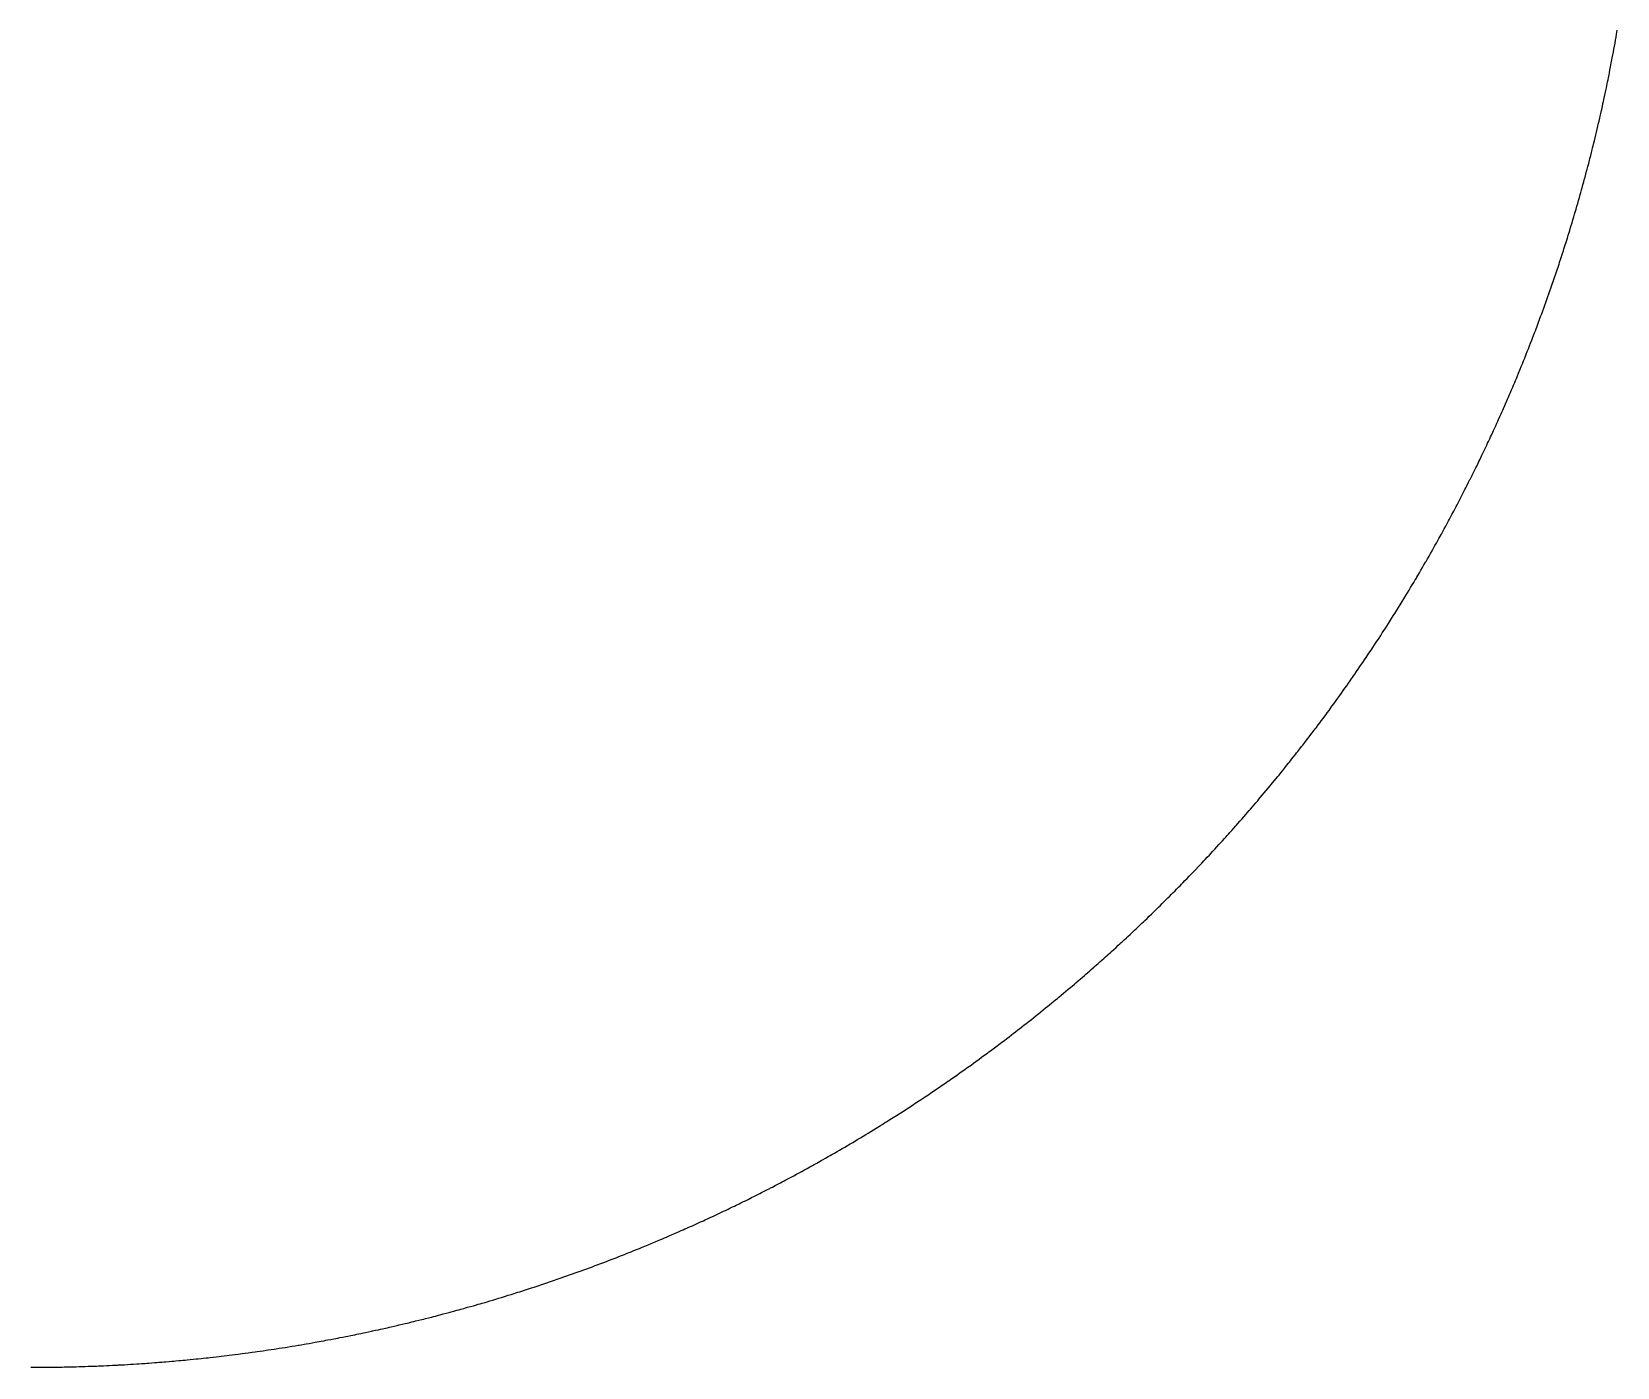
# Model space of a CAD drawing. Header units: metres. Extents: x 0 to 110, y 0 to 92.
# Drawn here: x 54.7 to 108.7, y 0 to 45.5 of the extents above; entities that cross this region are included whole.
import ezdxf

# ---------------------------------------------------------------- set-up
doc = ezdxf.new("R2010")
doc.units = ezdxf.units.M

msp = doc.modelspace()

# ---------------------------------------------------------------- linework, layer by layer
for p, q in [((108.679, 45.303), (108.697, 45.405)), ((108.697, 45.405), (108.708, 45.472)), ((108.708, 45.472), (108.72, 45.54)), ((108.587, 44.795), (108.606, 44.897)), ((108.606, 44.897), (108.625, 44.998)), ((108.625, 44.998), (108.643, 45.1)), ((108.643, 45.1), (108.661, 45.201)), ((108.661, 45.201), (108.679, 45.303)), ((108.471, 44.187), (108.491, 44.288)), ((108.491, 44.288), (108.504, 44.356)), ((108.504, 44.356), (108.517, 44.423)), ((108.517, 44.423), (108.537, 44.525)), ((108.537, 44.525), (108.549, 44.592)), ((108.549, 44.592), (108.569, 44.694)), ((108.569, 44.694), (108.587, 44.795)), ((108.376, 43.715), (108.39, 43.782)), ((108.39, 43.782), (108.404, 43.85)), ((108.404, 43.85), (108.418, 43.917)), ((108.418, 43.917), (108.438, 44.018)), ((108.438, 44.018), (108.451, 44.086)), ((108.451, 44.086), (108.471, 44.187)), ((108.263, 43.176), (108.284, 43.277)), ((108.284, 43.277), (108.306, 43.378)), ((108.306, 43.378), (108.327, 43.479)), ((108.327, 43.479), (108.348, 43.58)), ((108.348, 43.58), (108.362, 43.647)), ((108.362, 43.647), (108.376, 43.715)), ((108.136, 42.605), (108.159, 42.706)), ((108.159, 42.706), (108.181, 42.807)), ((108.181, 42.807), (108.189, 42.84)), ((108.189, 42.84), (108.211, 42.941)), ((108.211, 42.941), (108.233, 43.042)), ((108.233, 43.042), (108.248, 43.109)), ((108.248, 43.109), (108.263, 43.176)), ((108.011, 42.069), (108.035, 42.17)), ((108.035, 42.17), (108.059, 42.27)), ((108.059, 42.27), (108.074, 42.337)), ((108.074, 42.337), (108.098, 42.438)), ((108.098, 42.438), (108.121, 42.538)), ((108.121, 42.538), (108.136, 42.605)), ((107.881, 41.535), (107.898, 41.601)), ((107.898, 41.601), (107.922, 41.701)), ((107.922, 41.701), (107.939, 41.768)), ((107.939, 41.768), (107.963, 41.868)), ((107.963, 41.868), (107.987, 41.969)), ((107.987, 41.969), (108.011, 42.069)), ((107.746, 41.001), (107.771, 41.101)), ((107.771, 41.101), (107.788, 41.168)), ((107.788, 41.168), (107.814, 41.268)), ((107.814, 41.268), (107.839, 41.368)), ((107.839, 41.368), (107.864, 41.468)), ((107.864, 41.468), (107.881, 41.535)), ((107.596, 40.436), (107.623, 40.535)), ((107.623, 40.535), (107.649, 40.635)), ((107.649, 40.635), (107.676, 40.735)), ((107.676, 40.735), (107.693, 40.801)), ((107.693, 40.801), (107.72, 40.901)), ((107.72, 40.901), (107.746, 41.001)), ((107.458, 39.938), (107.477, 40.005)), ((107.477, 40.005), (107.505, 40.104)), ((107.505, 40.104), (107.523, 40.17)), ((107.523, 40.17), (107.55, 40.27)), ((107.55, 40.27), (107.578, 40.369)), ((107.578, 40.369), (107.596, 40.436)), ((107.288, 39.343), (107.316, 39.442)), ((107.316, 39.442), (107.345, 39.541)), ((107.345, 39.541), (107.374, 39.641)), ((107.374, 39.641), (107.402, 39.74)), ((107.402, 39.74), (107.43, 39.839)), ((107.43, 39.839), (107.458, 39.938)), ((107.15, 38.882), (107.18, 38.98)), ((107.18, 38.98), (107.209, 39.079)), ((107.209, 39.079), (107.239, 39.178)), ((107.239, 39.178), (107.268, 39.277)), ((107.268, 39.277), (107.288, 39.343)), ((106.967, 38.29), (106.988, 38.356)), ((106.988, 38.356), (107.019, 38.454)), ((107.019, 38.454), (107.049, 38.553)), ((107.049, 38.553), (107.08, 38.651)), ((107.08, 38.651), (107.1, 38.717)), ((107.1, 38.717), (107.13, 38.816)), ((107.13, 38.816), (107.15, 38.882)), ((106.799, 37.766), (106.831, 37.864)), ((106.831, 37.864), (106.852, 37.929)), ((106.852, 37.929), (106.884, 38.028)), ((106.884, 38.028), (106.905, 38.093)), ((106.905, 38.093), (106.926, 38.159)), ((106.926, 38.159), (106.946, 38.224)), ((106.946, 38.224), (106.967, 38.29)), ((106.626, 37.243), (106.648, 37.309)), ((106.648, 37.309), (106.68, 37.407)), ((106.68, 37.407), (106.702, 37.472)), ((106.702, 37.472), (106.735, 37.57)), ((106.735, 37.57), (106.756, 37.635)), ((106.756, 37.635), (106.788, 37.733)), ((106.788, 37.733), (106.799, 37.766)), ((106.424, 36.658), (106.458, 36.755)), ((106.458, 36.755), (106.492, 36.853)), ((106.492, 36.853), (106.515, 36.918)), ((106.515, 36.918), (106.537, 36.983)), ((106.537, 36.983), (106.57, 37.081)), ((106.57, 37.081), (106.593, 37.146)), ((106.593, 37.146), (106.626, 37.243)), ((106.252, 36.172), (106.286, 36.269)), ((106.286, 36.269), (106.321, 36.366)), ((106.321, 36.366), (106.356, 36.463)), ((106.356, 36.463), (106.39, 36.561)), ((106.39, 36.561), (106.424, 36.658)), ((106.038, 35.59), (106.074, 35.687)), ((106.074, 35.687), (106.11, 35.784)), ((106.11, 35.784), (106.146, 35.881)), ((106.146, 35.881), (106.181, 35.978)), ((106.181, 35.978), (106.216, 36.075)), ((106.216, 36.075), (106.252, 36.172)), ((105.831, 35.044), (105.868, 35.14)), ((105.868, 35.14), (105.904, 35.236)), ((105.904, 35.236), (105.929, 35.301)), ((105.929, 35.301), (105.953, 35.365)), ((105.953, 35.365), (105.978, 35.429)), ((105.978, 35.429), (106.002, 35.494)), ((106.002, 35.494), (106.038, 35.59)), ((105.617, 34.499), (105.655, 34.595)), ((105.655, 34.595), (105.693, 34.691)), ((105.693, 34.691), (105.731, 34.787)), ((105.731, 34.787), (105.768, 34.883)), ((105.768, 34.883), (105.806, 34.98)), ((105.806, 34.98), (105.831, 35.044)), ((105.411, 33.989), (105.45, 34.084)), ((105.45, 34.084), (105.489, 34.18)), ((105.489, 34.18), (105.528, 34.276)), ((105.528, 34.276), (105.566, 34.371)), ((105.566, 34.371), (105.592, 34.435)), ((105.592, 34.435), (105.617, 34.499)), ((105.186, 33.449), (105.226, 33.544)), ((105.226, 33.544), (105.253, 33.608)), ((105.253, 33.608), (105.293, 33.703)), ((105.293, 33.703), (105.319, 33.766)), ((105.319, 33.766), (105.359, 33.862)), ((105.359, 33.862), (105.411, 33.989)), ((104.956, 32.911), (104.983, 32.975)), ((104.983, 32.975), (105.011, 33.038)), ((105.011, 33.038), (105.052, 33.133)), ((105.052, 33.133), (105.079, 33.196)), ((105.079, 33.196), (105.119, 33.291)), ((105.119, 33.291), (105.16, 33.386)), ((105.16, 33.386), (105.186, 33.449)), ((104.72, 32.377), (104.762, 32.471)), ((104.762, 32.471), (104.79, 32.534)), ((104.79, 32.534), (104.818, 32.596)), ((104.818, 32.596), (104.846, 32.659)), ((104.846, 32.659), (104.887, 32.754)), ((104.887, 32.754), (104.915, 32.817)), ((104.915, 32.817), (104.956, 32.911)), ((104.478, 31.844), (104.507, 31.907)), ((104.507, 31.907), (104.535, 31.969)), ((104.535, 31.969), (104.578, 32.063)), ((104.578, 32.063), (104.621, 32.157)), ((104.621, 32.157), (104.649, 32.22)), ((104.649, 32.22), (104.678, 32.282)), ((104.678, 32.282), (104.72, 32.377)), ((104.231, 31.314), (104.275, 31.407)), ((104.275, 31.407), (104.304, 31.47)), ((104.304, 31.47), (104.333, 31.532)), ((104.333, 31.532), (104.377, 31.625)), ((104.377, 31.625), (104.406, 31.688)), ((104.406, 31.688), (104.435, 31.75)), ((104.435, 31.75), (104.478, 31.844)), ((103.932, 30.694), (103.977, 30.787)), ((103.977, 30.787), (104.007, 30.849)), ((104.007, 30.849), (104.037, 30.911)), ((104.037, 30.911), (104.082, 31.004)), ((104.082, 31.004), (104.112, 31.066)), ((104.112, 31.066), (104.157, 31.159)), ((104.157, 31.159), (104.186, 31.221)), ((104.186, 31.221), (104.231, 31.314)), ((103.703, 30.232), (103.719, 30.262)), ((103.719, 30.262), (103.749, 30.324)), ((103.749, 30.324), (103.78, 30.386)), ((103.78, 30.386), (103.826, 30.478)), ((103.826, 30.478), (103.856, 30.54)), ((103.856, 30.54), (103.902, 30.632)), ((103.902, 30.632), (103.932, 30.694)), ((103.391, 29.619), (103.439, 29.71)), ((103.439, 29.71), (103.486, 29.802)), ((103.486, 29.802), (103.533, 29.894)), ((103.533, 29.894), (103.564, 29.955)), ((103.564, 29.955), (103.61, 30.047)), ((103.61, 30.047), (103.657, 30.14)), ((103.657, 30.14), (103.703, 30.232)), ((103.152, 29.161), (103.184, 29.222)), ((103.184, 29.222), (103.232, 29.313)), ((103.232, 29.313), (103.264, 29.374)), ((103.264, 29.374), (103.312, 29.466)), ((103.312, 29.466), (103.36, 29.558)), ((103.36, 29.558), (103.391, 29.619)), ((102.827, 28.555), (102.876, 28.646)), ((102.876, 28.646), (102.925, 28.736)), ((102.925, 28.736), (102.974, 28.827)), ((102.974, 28.827), (103.007, 28.888)), ((103.007, 28.888), (103.055, 28.979)), ((103.055, 28.979), (103.088, 29.04)), ((103.088, 29.04), (103.12, 29.1)), ((103.12, 29.1), (103.152, 29.161)), ((102.561, 28.073), (102.595, 28.133)), ((102.595, 28.133), (102.645, 28.223)), ((102.645, 28.223), (102.678, 28.284)), ((102.678, 28.284), (102.728, 28.374)), ((102.728, 28.374), (102.777, 28.465)), ((102.777, 28.465), (102.827, 28.555)), ((102.256, 27.534), (102.308, 27.624)), ((102.308, 27.624), (102.359, 27.713)), ((102.359, 27.713), (102.41, 27.803)), ((102.41, 27.803), (102.426, 27.833)), ((102.426, 27.833), (102.46, 27.893)), ((102.46, 27.893), (102.511, 27.983)), ((102.511, 27.983), (102.561, 28.073)), ((101.928, 26.969), (101.98, 27.058)), ((101.98, 27.058), (102.032, 27.147)), ((102.032, 27.147), (102.084, 27.236)), ((102.084, 27.236), (102.136, 27.325)), ((102.136, 27.325), (102.188, 27.415)), ((102.188, 27.415), (102.205, 27.445)), ((102.205, 27.445), (102.256, 27.534)), ((101.575, 26.378), (101.629, 26.466)), ((101.629, 26.466), (101.682, 26.555)), ((101.682, 26.555), (101.735, 26.643)), ((101.735, 26.643), (101.788, 26.732)), ((101.788, 26.732), (101.841, 26.821)), ((101.841, 26.821), (101.876, 26.88)), ((101.876, 26.88), (101.893, 26.91)), ((101.893, 26.91), (101.928, 26.969)), ((101.27, 25.88), (101.324, 25.967)), ((101.324, 25.967), (101.36, 26.026)), ((101.36, 26.026), (101.396, 26.085)), ((101.396, 26.085), (101.45, 26.172)), ((101.45, 26.172), (101.486, 26.231)), ((101.486, 26.231), (101.522, 26.29)), ((101.522, 26.29), (101.575, 26.378)), ((100.922, 25.326), (100.959, 25.384)), ((100.959, 25.384), (100.995, 25.442)), ((100.995, 25.442), (101.032, 25.501)), ((101.032, 25.501), (101.087, 25.588)), ((101.087, 25.588), (101.142, 25.675)), ((101.142, 25.675), (101.179, 25.734)), ((101.179, 25.734), (101.233, 25.821)), ((101.233, 25.821), (101.27, 25.88)), ((100.605, 24.835), (100.661, 24.921)), ((100.661, 24.921), (100.717, 25.008)), ((100.717, 25.008), (100.773, 25.095)), ((100.773, 25.095), (100.81, 25.153)), ((100.81, 25.153), (100.866, 25.239)), ((100.866, 25.239), (100.922, 25.326)), ((100.225, 24.261), (100.263, 24.318)), ((100.263, 24.318), (100.302, 24.375)), ((100.302, 24.375), (100.359, 24.461)), ((100.359, 24.461), (100.397, 24.519)), ((100.397, 24.519), (100.454, 24.605)), ((100.454, 24.605), (100.51, 24.691)), ((100.51, 24.691), (100.548, 24.748)), ((100.548, 24.748), (100.605, 24.835)), ((99.838, 23.692), (99.897, 23.777)), ((99.897, 23.777), (99.955, 23.862)), ((99.955, 23.862), (100.013, 23.948)), ((100.013, 23.948), (100.052, 24.004)), ((100.052, 24.004), (100.11, 24.09)), ((100.11, 24.09), (100.168, 24.175)), ((100.168, 24.175), (100.225, 24.261)), ((99.504, 23.212), (99.564, 23.297)), ((99.564, 23.297), (99.623, 23.381)), ((99.623, 23.381), (99.682, 23.466)), ((99.682, 23.466), (99.701, 23.494)), ((99.701, 23.494), (99.741, 23.55)), ((99.741, 23.55), (99.78, 23.607)), ((99.78, 23.607), (99.838, 23.692)), ((99.124, 22.68), (99.145, 22.708)), ((99.145, 22.708), (99.205, 22.792)), ((99.205, 22.792), (99.265, 22.876)), ((99.265, 22.876), (99.325, 22.96)), ((99.325, 22.96), (99.385, 23.044)), ((99.385, 23.044), (99.445, 23.128)), ((99.445, 23.128), (99.504, 23.212)), ((98.697, 22.098), (98.759, 22.18)), ((98.759, 22.18), (98.8, 22.236)), ((98.8, 22.236), (98.841, 22.291)), ((98.841, 22.291), (98.902, 22.374)), ((98.902, 22.374), (98.942, 22.43)), ((98.942, 22.43), (99.003, 22.513)), ((99.003, 22.513), (99.064, 22.597)), ((99.064, 22.597), (99.124, 22.68)), ((98.284, 21.548), (98.325, 21.603)), ((98.325, 21.603), (98.367, 21.657)), ((98.367, 21.657), (98.429, 21.74)), ((98.429, 21.74), (98.471, 21.794)), ((98.471, 21.794), (98.533, 21.877)), ((98.533, 21.877), (98.595, 21.96)), ((98.595, 21.96), (98.636, 22.015)), ((98.636, 22.015), (98.697, 22.098)), ((97.905, 21.058), (97.969, 21.139)), ((97.969, 21.139), (98.011, 21.193)), ((98.011, 21.193), (98.074, 21.275)), ((98.074, 21.275), (98.137, 21.357)), ((98.137, 21.357), (98.179, 21.411)), ((98.179, 21.411), (98.221, 21.466)), ((98.221, 21.466), (98.284, 21.548)), ((97.457, 20.491), (97.522, 20.572)), ((97.522, 20.572), (97.543, 20.599)), ((97.543, 20.599), (97.586, 20.652)), ((97.586, 20.652), (97.629, 20.706)), ((97.629, 20.706), (97.693, 20.787)), ((97.693, 20.787), (97.757, 20.868)), ((97.757, 20.868), (97.799, 20.922)), ((97.799, 20.922), (97.842, 20.976)), ((97.842, 20.976), (97.905, 21.058)), ((96.979, 19.904), (97.045, 19.984)), ((97.045, 19.984), (97.089, 20.037)), ((97.089, 20.037), (97.154, 20.117)), ((97.154, 20.117), (97.198, 20.17)), ((97.198, 20.17), (97.263, 20.25)), ((97.263, 20.25), (97.328, 20.33)), ((97.328, 20.33), (97.392, 20.411)), ((97.392, 20.411), (97.457, 20.491)), ((96.56, 19.402), (96.627, 19.481)), ((96.627, 19.481), (96.693, 19.56)), ((96.693, 19.56), (96.76, 19.639)), ((96.76, 19.639), (96.826, 19.719)), ((96.826, 19.719), (96.892, 19.798)), ((96.892, 19.798), (96.936, 19.851)), ((96.936, 19.851), (96.979, 19.904)), ((96.113, 18.88), (96.18, 18.958)), ((96.18, 18.958), (96.225, 19.01)), ((96.225, 19.01), (96.293, 19.088)), ((96.293, 19.088), (96.338, 19.14)), ((96.338, 19.14), (96.405, 19.219)), ((96.405, 19.219), (96.472, 19.297)), ((96.472, 19.297), (96.516, 19.35)), ((96.516, 19.35), (96.56, 19.402)), ((95.59, 18.286), (95.659, 18.363)), ((95.659, 18.363), (95.727, 18.44)), ((95.727, 18.44), (95.75, 18.466)), ((95.75, 18.466), (95.796, 18.517)), ((95.796, 18.517), (95.864, 18.595)), ((95.864, 18.595), (95.932, 18.672)), ((95.932, 18.672), (96, 18.75)), ((96, 18.75), (96.068, 18.828)), ((96.068, 18.828), (96.113, 18.88)), ((95.152, 17.801), (95.222, 17.877)), ((95.222, 17.877), (95.268, 17.928)), ((95.268, 17.928), (95.337, 18.005)), ((95.337, 18.005), (95.383, 18.055)), ((95.383, 18.055), (95.43, 18.107)), ((95.43, 18.107), (95.475, 18.158)), ((95.475, 18.158), (95.522, 18.209)), ((95.522, 18.209), (95.59, 18.286)), ((94.638, 17.246), (94.685, 17.296)), ((94.685, 17.296), (94.755, 17.372)), ((94.755, 17.372), (94.826, 17.447)), ((94.826, 17.447), (94.872, 17.497)), ((94.872, 17.497), (94.942, 17.573)), ((94.942, 17.573), (95.013, 17.649)), ((95.013, 17.649), (95.082, 17.725)), ((95.082, 17.725), (95.152, 17.801)), ((94.139, 16.723), (94.211, 16.797)), ((94.211, 16.797), (94.282, 16.872)), ((94.282, 16.872), (94.354, 16.946)), ((94.354, 16.946), (94.448, 17.046)), ((94.448, 17.046), (94.519, 17.121)), ((94.519, 17.121), (94.567, 17.171)), ((94.567, 17.171), (94.638, 17.246)), ((93.585, 16.158), (93.658, 16.231)), ((93.658, 16.231), (93.707, 16.28)), ((93.707, 16.28), (93.779, 16.353)), ((93.779, 16.353), (93.827, 16.402)), ((93.827, 16.402), (93.875, 16.452)), ((93.875, 16.452), (93.924, 16.501)), ((93.924, 16.501), (93.996, 16.575)), ((93.996, 16.575), (94.067, 16.649)), ((94.067, 16.649), (94.139, 16.723)), ((93.048, 15.625), (93.097, 15.673)), ((93.097, 15.673), (93.147, 15.721)), ((93.147, 15.721), (93.22, 15.793)), ((93.22, 15.793), (93.269, 15.842)), ((93.269, 15.842), (93.342, 15.915)), ((93.342, 15.915), (93.415, 15.987)), ((93.415, 15.987), (93.464, 16.036)), ((93.464, 16.036), (93.537, 16.109)), ((93.537, 16.109), (93.585, 16.158)), ((92.454, 15.052), (92.529, 15.123)), ((92.529, 15.123), (92.579, 15.17)), ((92.579, 15.17), (92.628, 15.218)), ((92.628, 15.218), (92.703, 15.289)), ((92.703, 15.289), (92.777, 15.361)), ((92.777, 15.361), (92.851, 15.433)), ((92.851, 15.433), (92.901, 15.48)), ((92.901, 15.48), (92.95, 15.528)), ((92.95, 15.528), (92.999, 15.576)), ((92.999, 15.576), (93.048, 15.625)), ((91.927, 14.557), (92.003, 14.628)), ((92.003, 14.628), (92.053, 14.675)), ((92.053, 14.675), (92.129, 14.745)), ((92.129, 14.745), (92.204, 14.815)), ((92.204, 14.815), (92.279, 14.886)), ((92.279, 14.886), (92.329, 14.933)), ((92.329, 14.933), (92.404, 15.004)), ((92.404, 15.004), (92.454, 15.052)), ((91.291, 13.979), (91.368, 14.047)), ((91.368, 14.047), (91.393, 14.07)), ((91.393, 14.07), (91.445, 14.117)), ((91.445, 14.117), (91.496, 14.163)), ((91.496, 14.163), (91.572, 14.232)), ((91.572, 14.232), (91.648, 14.302)), ((91.648, 14.302), (91.725, 14.371)), ((91.725, 14.371), (91.775, 14.418)), ((91.775, 14.418), (91.826, 14.464)), ((91.826, 14.464), (91.851, 14.488)), ((91.851, 14.488), (91.927, 14.557)), ((90.75, 13.5), (90.802, 13.545)), ((90.802, 13.545), (90.879, 13.613)), ((90.879, 13.613), (90.905, 13.636)), ((90.905, 13.636), (90.983, 13.704)), ((90.983, 13.704), (91.034, 13.75)), ((91.034, 13.75), (91.111, 13.818)), ((91.111, 13.818), (91.163, 13.864)), ((91.163, 13.864), (91.24, 13.933)), ((91.24, 13.933), (91.291, 13.979)), ((90.098, 12.94), (90.15, 12.984)), ((90.15, 12.984), (90.229, 13.051)), ((90.229, 13.051), (90.281, 13.095)), ((90.281, 13.095), (90.36, 13.162)), ((90.36, 13.162), (90.438, 13.23)), ((90.438, 13.23), (90.49, 13.275)), ((90.49, 13.275), (90.568, 13.342)), ((90.568, 13.342), (90.62, 13.387)), ((90.62, 13.387), (90.672, 13.432)), ((90.672, 13.432), (90.75, 13.5)), ((89.463, 12.411), (89.516, 12.455)), ((89.516, 12.455), (89.596, 12.521)), ((89.596, 12.521), (89.649, 12.564)), ((89.649, 12.564), (89.702, 12.608)), ((89.702, 12.608), (89.781, 12.674)), ((89.781, 12.674), (89.861, 12.74)), ((89.861, 12.74), (89.94, 12.807)), ((89.94, 12.807), (90.019, 12.873)), ((90.019, 12.873), (90.098, 12.94)), ((88.767, 11.85), (88.848, 11.914)), ((88.848, 11.914), (88.901, 11.957)), ((88.901, 11.957), (88.982, 12.021)), ((88.982, 12.021), (89.009, 12.043)), ((89.009, 12.043), (89.089, 12.108)), ((89.089, 12.108), (89.17, 12.172)), ((89.17, 12.172), (89.25, 12.237)), ((89.25, 12.237), (89.33, 12.303)), ((89.33, 12.303), (89.383, 12.346)), ((89.383, 12.346), (89.463, 12.411)), ((88.089, 11.321), (88.143, 11.363)), ((88.143, 11.363), (88.225, 11.426)), ((88.225, 11.426), (88.307, 11.489)), ((88.307, 11.489), (88.361, 11.531)), ((88.361, 11.531), (88.442, 11.595)), ((88.442, 11.595), (88.524, 11.658)), ((88.524, 11.658), (88.578, 11.701)), ((88.578, 11.701), (88.632, 11.743)), ((88.632, 11.743), (88.686, 11.786)), ((88.686, 11.786), (88.767, 11.85)), ((87.375, 10.782), (87.458, 10.844)), ((87.458, 10.844), (87.513, 10.885)), ((87.513, 10.885), (87.596, 10.947)), ((87.596, 10.947), (87.65, 10.988)), ((87.65, 10.988), (87.706, 11.029)), ((87.706, 11.029), (87.76, 11.071)), ((87.76, 11.071), (87.843, 11.133)), ((87.843, 11.133), (87.925, 11.195)), ((87.925, 11.195), (88.007, 11.258)), ((88.007, 11.258), (88.089, 11.321)), ((86.652, 10.255), (86.708, 10.295)), ((86.708, 10.295), (86.792, 10.355)), ((86.792, 10.355), (86.876, 10.416)), ((86.876, 10.416), (86.987, 10.497)), ((86.987, 10.497), (87.07, 10.558)), ((87.07, 10.558), (87.181, 10.639)), ((87.181, 10.639), (87.264, 10.7)), ((87.264, 10.7), (87.32, 10.741)), ((87.32, 10.741), (87.375, 10.782)), ((85.865, 9.701), (85.921, 9.74)), ((85.921, 9.74), (85.95, 9.759)), ((85.95, 9.759), (86.006, 9.799)), ((86.006, 9.799), (86.091, 9.858)), ((86.091, 9.858), (86.175, 9.917)), ((86.175, 9.917), (86.26, 9.976)), ((86.26, 9.976), (86.344, 10.036)), ((86.344, 10.036), (86.428, 10.095)), ((86.428, 10.095), (86.512, 10.155)), ((86.512, 10.155), (86.568, 10.195)), ((86.568, 10.195), (86.652, 10.255)), ((85.039, 9.141), (85.124, 9.198)), ((85.124, 9.198), (85.182, 9.237)), ((85.182, 9.237), (85.267, 9.294)), ((85.267, 9.294), (85.325, 9.332)), ((85.325, 9.332), (85.41, 9.39)), ((85.41, 9.39), (85.496, 9.448)), ((85.496, 9.448), (85.581, 9.506)), ((85.581, 9.506), (85.638, 9.545)), ((85.638, 9.545), (85.695, 9.584)), ((85.695, 9.584), (85.78, 9.642)), ((85.78, 9.642), (85.865, 9.701)), ((84.261, 8.634), (84.347, 8.69)), ((84.347, 8.69), (84.405, 8.727)), ((84.405, 8.727), (84.492, 8.783)), ((84.492, 8.783), (84.579, 8.839)), ((84.579, 8.839), (84.665, 8.895)), ((84.665, 8.895), (84.751, 8.952)), ((84.751, 8.952), (84.809, 8.99)), ((84.809, 8.99), (84.867, 9.027)), ((84.867, 9.027), (84.953, 9.084)), ((84.953, 9.084), (84.981, 9.103)), ((84.981, 9.103), (85.039, 9.141)), ((83.386, 8.086), (83.474, 8.14)), ((83.474, 8.14), (83.533, 8.176)), ((83.533, 8.176), (83.62, 8.23)), ((83.62, 8.23), (83.708, 8.285)), ((83.708, 8.285), (83.766, 8.321)), ((83.766, 8.321), (83.825, 8.358)), ((83.825, 8.358), (83.912, 8.413)), ((83.912, 8.413), (83.999, 8.468)), ((83.999, 8.468), (84.058, 8.505)), ((84.058, 8.505), (84.116, 8.541)), ((84.116, 8.541), (84.174, 8.578)), ((84.174, 8.578), (84.261, 8.634)), ((82.501, 7.554), (82.531, 7.572)), ((82.531, 7.572), (82.59, 7.607)), ((82.59, 7.607), (82.62, 7.624)), ((82.62, 7.624), (82.679, 7.659)), ((82.679, 7.659), (82.768, 7.712)), ((82.768, 7.712), (82.856, 7.765)), ((82.856, 7.765), (82.945, 7.818)), ((82.945, 7.818), (83.034, 7.871)), ((83.034, 7.871), (83.122, 7.925)), ((83.122, 7.925), (83.21, 7.978)), ((83.21, 7.978), (83.298, 8.032)), ((83.298, 8.032), (83.386, 8.086)), ((81.517, 6.989), (81.607, 7.04)), ((81.607, 7.04), (81.667, 7.074)), ((81.667, 7.074), (81.757, 7.124)), ((81.757, 7.124), (81.847, 7.175)), ((81.847, 7.175), (81.906, 7.209)), ((81.906, 7.209), (81.966, 7.244)), ((81.966, 7.244), (82.055, 7.295)), ((82.055, 7.295), (82.145, 7.347)), ((82.145, 7.347), (82.234, 7.398)), ((82.234, 7.398), (82.323, 7.45)), ((82.323, 7.45), (82.412, 7.502)), ((82.412, 7.502), (82.501, 7.554)), ((80.582, 6.477), (80.673, 6.526)), ((80.673, 6.526), (80.763, 6.575)), ((80.763, 6.575), (80.854, 6.624)), ((80.854, 6.624), (80.945, 6.673)), ((80.945, 6.673), (81.035, 6.723)), ((81.035, 6.723), (81.126, 6.772)), ((81.126, 6.772), (81.216, 6.822)), ((81.216, 6.822), (81.307, 6.872)), ((81.307, 6.872), (81.367, 6.905)), ((81.367, 6.905), (81.457, 6.956)), ((81.457, 6.956), (81.517, 6.989)), ((79.514, 5.921), (79.575, 5.952)), ((79.575, 5.952), (79.667, 5.999)), ((79.667, 5.999), (79.759, 6.046)), ((79.759, 6.046), (79.851, 6.093)), ((79.851, 6.093), (79.881, 6.109)), ((79.881, 6.109), (79.942, 6.14)), ((79.942, 6.14), (80.034, 6.188)), ((80.034, 6.188), (80.126, 6.236)), ((80.126, 6.236), (80.217, 6.284)), ((80.217, 6.284), (80.278, 6.316)), ((80.278, 6.316), (80.339, 6.348)), ((80.339, 6.348), (80.4, 6.38)), ((80.4, 6.38), (80.491, 6.428)), ((80.491, 6.428), (80.582, 6.477)), ((78.434, 5.388), (78.496, 5.418)), ((78.496, 5.418), (78.589, 5.463)), ((78.589, 5.463), (78.651, 5.493)), ((78.651, 5.493), (78.713, 5.523)), ((78.713, 5.523), (78.806, 5.568)), ((78.806, 5.568), (78.868, 5.598)), ((78.868, 5.598), (78.96, 5.644)), ((78.96, 5.644), (79.022, 5.674)), ((79.022, 5.674), (79.114, 5.72)), ((79.114, 5.72), (79.176, 5.751)), ((79.176, 5.751), (79.237, 5.781)), ((79.237, 5.781), (79.33, 5.828)), ((79.33, 5.828), (79.422, 5.874)), ((79.422, 5.874), (79.514, 5.921)), ((77.218, 4.822), (77.312, 4.865)), ((77.312, 4.865), (77.406, 4.907)), ((77.406, 4.907), (77.5, 4.95)), ((77.5, 4.95), (77.594, 4.993)), ((77.594, 4.993), (77.656, 5.022)), ((77.656, 5.022), (77.75, 5.065)), ((77.75, 5.065), (77.843, 5.109)), ((77.843, 5.109), (77.937, 5.152)), ((77.937, 5.152), (78.03, 5.196)), ((78.03, 5.196), (78.093, 5.225)), ((78.093, 5.225), (78.186, 5.269)), ((78.186, 5.269), (78.279, 5.314)), ((78.279, 5.314), (78.341, 5.343)), ((78.341, 5.343), (78.434, 5.388)), ((76.051, 4.314), (76.114, 4.34)), ((76.114, 4.34), (76.178, 4.367)), ((76.178, 4.367), (76.273, 4.408)), ((76.273, 4.408), (76.336, 4.435)), ((76.336, 4.435), (76.431, 4.476)), ((76.431, 4.476), (76.525, 4.517)), ((76.525, 4.517), (76.588, 4.544)), ((76.588, 4.544), (76.683, 4.585)), ((76.683, 4.585), (76.746, 4.613)), ((76.746, 4.613), (76.841, 4.654)), ((76.841, 4.654), (76.903, 4.682)), ((76.903, 4.682), (76.966, 4.71)), ((76.966, 4.71), (77.029, 4.738)), ((77.029, 4.738), (77.124, 4.78)), ((77.124, 4.78), (77.218, 4.822)), ((74.713, 3.769), (74.809, 3.807)), ((74.809, 3.807), (74.905, 3.845)), ((74.905, 3.845), (75.001, 3.883)), ((75.001, 3.883), (75.065, 3.908)), ((75.065, 3.908), (75.129, 3.934)), ((75.129, 3.934), (75.224, 3.972)), ((75.224, 3.972), (75.32, 4.011)), ((75.32, 4.011), (75.415, 4.05)), ((75.415, 4.05), (75.511, 4.089)), ((75.511, 4.089), (75.638, 4.141)), ((75.638, 4.141), (75.734, 4.181)), ((75.734, 4.181), (75.797, 4.207)), ((75.797, 4.207), (75.892, 4.247)), ((75.892, 4.247), (75.956, 4.274)), ((75.956, 4.274), (76.051, 4.314)), ((73.231, 3.214), (73.328, 3.248)), ((73.328, 3.248), (73.425, 3.284)), ((73.425, 3.284), (73.522, 3.319)), ((73.522, 3.319), (73.619, 3.354)), ((73.619, 3.354), (73.716, 3.39)), ((73.716, 3.39), (73.813, 3.426)), ((73.813, 3.426), (73.909, 3.462)), ((73.909, 3.462), (74.006, 3.498)), ((74.006, 3.498), (74.071, 3.522)), ((74.071, 3.522), (74.135, 3.547)), ((74.135, 3.547), (74.199, 3.571)), ((74.199, 3.571), (74.296, 3.608)), ((74.296, 3.608), (74.36, 3.632)), ((74.36, 3.632), (74.456, 3.669)), ((74.456, 3.669), (74.52, 3.694)), ((74.52, 3.694), (74.617, 3.732)), ((74.617, 3.732), (74.713, 3.769)), ((71.636, 2.669), (71.734, 2.701)), ((71.734, 2.701), (71.832, 2.733)), ((71.832, 2.733), (71.897, 2.755)), ((71.897, 2.755), (71.996, 2.787)), ((71.996, 2.787), (72.061, 2.809)), ((72.061, 2.809), (72.159, 2.841)), ((72.159, 2.841), (72.257, 2.874)), ((72.257, 2.874), (72.354, 2.907)), ((72.354, 2.907), (72.452, 2.941)), ((72.452, 2.941), (72.517, 2.963)), ((72.517, 2.963), (72.582, 2.985)), ((72.582, 2.985), (72.647, 3.008)), ((72.647, 3.008), (72.745, 3.042)), ((72.745, 3.042), (72.842, 3.076)), ((72.842, 3.076), (72.939, 3.11)), ((72.939, 3.11), (73.037, 3.144)), ((73.037, 3.144), (73.134, 3.179)), ((73.134, 3.179), (73.231, 3.214)), ((69.926, 2.145), (69.992, 2.164)), ((69.992, 2.164), (70.058, 2.184)), ((70.058, 2.184), (70.157, 2.212)), ((70.157, 2.212), (70.223, 2.232)), ((70.223, 2.232), (70.322, 2.261)), ((70.322, 2.261), (70.421, 2.291)), ((70.421, 2.291), (70.487, 2.31)), ((70.487, 2.31), (70.552, 2.33)), ((70.552, 2.33), (70.618, 2.35)), ((70.618, 2.35), (70.717, 2.38)), ((70.717, 2.38), (70.783, 2.4)), ((70.783, 2.4), (70.849, 2.42)), ((70.849, 2.42), (70.947, 2.451)), ((70.947, 2.451), (71.046, 2.481)), ((71.046, 2.481), (71.144, 2.512)), ((71.144, 2.512), (71.21, 2.533)), ((71.21, 2.533), (71.276, 2.554)), ((71.276, 2.554), (71.341, 2.574)), ((71.341, 2.574), (71.407, 2.595)), ((71.407, 2.595), (71.505, 2.627)), ((71.505, 2.627), (71.57, 2.648)), ((71.57, 2.648), (71.636, 2.669)), ((67.899, 1.602), (67.999, 1.627)), ((67.999, 1.627), (68.066, 1.644)), ((68.066, 1.644), (68.132, 1.661)), ((68.132, 1.661), (68.232, 1.686)), ((68.232, 1.686), (68.332, 1.712)), ((68.332, 1.712), (68.399, 1.729)), ((68.399, 1.729), (68.466, 1.746)), ((68.466, 1.746), (68.566, 1.772)), ((68.566, 1.772), (68.632, 1.789)), ((68.632, 1.789), (68.732, 1.815)), ((68.732, 1.815), (68.832, 1.842)), ((68.832, 1.842), (68.931, 1.869)), ((68.931, 1.869), (68.998, 1.886)), ((68.998, 1.886), (69.097, 1.913)), ((69.097, 1.913), (69.197, 1.94)), ((69.197, 1.94), (69.263, 1.959)), ((69.263, 1.959), (69.33, 1.977)), ((69.33, 1.977), (69.429, 2.005)), ((69.429, 2.005), (69.495, 2.023)), ((69.495, 2.023), (69.562, 2.042)), ((69.562, 2.042), (69.661, 2.07)), ((69.661, 2.07), (69.76, 2.098)), ((69.76, 2.098), (69.826, 2.117)), ((69.826, 2.117), (69.926, 2.145)), ((65.482, 1.062), (65.583, 1.082)), ((65.583, 1.082), (65.65, 1.096)), ((65.65, 1.096), (65.718, 1.11)), ((65.718, 1.11), (65.785, 1.124)), ((65.785, 1.124), (65.853, 1.138)), ((65.853, 1.138), (65.92, 1.152)), ((65.92, 1.152), (66.021, 1.173)), ((66.021, 1.173), (66.088, 1.187)), ((66.088, 1.187), (66.189, 1.208)), ((66.189, 1.208), (66.29, 1.23)), ((66.29, 1.23), (66.324, 1.237)), ((66.324, 1.237), (66.425, 1.259)), ((66.425, 1.259), (66.525, 1.281)), ((66.525, 1.281), (66.593, 1.296)), ((66.593, 1.296), (66.66, 1.311)), ((66.66, 1.311), (66.76, 1.334)), ((66.76, 1.334), (66.828, 1.349)), ((66.828, 1.349), (66.895, 1.364)), ((66.895, 1.364), (66.962, 1.379)), ((66.962, 1.379), (67.062, 1.402)), ((67.062, 1.402), (67.163, 1.426)), ((67.163, 1.426), (67.23, 1.441)), ((67.23, 1.441), (67.33, 1.465)), ((67.33, 1.465), (67.431, 1.489)), ((67.431, 1.489), (67.498, 1.505)), ((67.498, 1.505), (67.598, 1.529)), ((67.598, 1.529), (67.665, 1.545)), ((67.665, 1.545), (67.732, 1.561)), ((67.732, 1.561), (67.799, 1.578)), ((67.799, 1.578), (67.899, 1.602)), ((62.396, 0.537), (62.498, 0.551)), ((62.498, 0.551), (62.6, 0.566)), ((62.6, 0.566), (62.703, 0.581)), ((62.703, 0.581), (62.771, 0.591)), ((62.771, 0.591), (62.873, 0.606)), ((62.873, 0.606), (62.975, 0.621)), ((62.975, 0.621), (63.043, 0.632)), ((63.043, 0.632), (63.145, 0.647)), ((63.145, 0.647), (63.247, 0.663)), ((63.247, 0.663), (63.349, 0.679)), ((63.349, 0.679), (63.417, 0.69)), ((63.417, 0.69), (63.519, 0.707)), ((63.519, 0.707), (63.587, 0.718)), ((63.587, 0.718), (63.688, 0.735)), ((63.688, 0.735), (63.79, 0.751)), ((63.79, 0.751), (63.824, 0.757)), ((63.824, 0.757), (63.892, 0.769)), ((63.892, 0.769), (63.994, 0.786)), ((63.994, 0.786), (64.061, 0.798)), ((64.061, 0.798), (64.163, 0.815)), ((64.163, 0.815), (64.265, 0.833)), ((64.265, 0.833), (64.366, 0.851)), ((64.366, 0.851), (64.434, 0.863)), ((64.434, 0.863), (64.502, 0.875)), ((64.502, 0.875), (64.57, 0.888)), ((64.57, 0.888), (64.671, 0.906)), ((64.671, 0.906), (64.739, 0.919)), ((64.739, 0.919), (64.806, 0.931)), ((64.806, 0.931), (64.908, 0.951)), ((64.908, 0.951), (65.009, 0.97)), ((65.009, 0.97), (65.077, 0.983)), ((65.077, 0.983), (65.144, 0.996)), ((65.144, 0.996), (65.212, 1.009)), ((65.212, 1.009), (65.313, 1.029)), ((65.313, 1.029), (65.414, 1.049)), ((65.414, 1.049), (65.482, 1.062)), ((54.681, 0), (54.75, 0)), ((54.75, 0), (54.819, 0)), ((54.819, 0), (54.922, 0)), ((54.922, 0), (54.991, 0.001)), ((54.991, 0.001), (55.094, 0.001)), ((55.094, 0.001), (55.163, 0.002)), ((55.163, 0.002), (55.232, 0.002)), ((55.232, 0.002), (55.335, 0.003)), ((55.335, 0.003), (55.404, 0.004)), ((55.404, 0.004), (55.507, 0.005)), ((55.507, 0.005), (55.576, 0.006)), ((55.576, 0.006), (55.644, 0.007)), ((55.644, 0.007), (55.748, 0.009)), ((55.748, 0.009), (55.816, 0.01)), ((55.816, 0.01), (55.919, 0.012)), ((55.919, 0.012), (55.988, 0.014)), ((55.988, 0.014), (56.057, 0.016)), ((56.057, 0.016), (56.16, 0.018)), ((56.16, 0.018), (56.229, 0.02)), ((56.229, 0.02), (56.332, 0.023)), ((56.332, 0.023), (56.401, 0.025)), ((56.401, 0.025), (56.47, 0.027)), ((56.47, 0.027), (56.538, 0.029)), ((56.538, 0.029), (56.642, 0.033)), ((56.642, 0.033), (56.71, 0.035)), ((56.71, 0.035), (56.813, 0.039)), ((56.813, 0.039), (56.917, 0.043)), ((56.917, 0.043), (56.985, 0.046)), ((56.985, 0.046), (57.054, 0.049)), ((57.054, 0.049), (57.157, 0.053)), ((57.157, 0.053), (57.26, 0.058)), ((57.26, 0.058), (57.363, 0.062)), ((57.363, 0.062), (57.467, 0.067)), ((57.467, 0.067), (57.535, 0.071)), ((57.535, 0.071), (57.638, 0.076)), ((57.638, 0.076), (57.673, 0.078)), ((57.673, 0.078), (57.776, 0.084)), ((57.776, 0.084), (57.879, 0.089)), ((57.879, 0.089), (57.982, 0.095)), ((57.982, 0.095), (58.085, 0.102)), ((58.085, 0.102), (58.188, 0.108)), ((58.188, 0.108), (58.291, 0.115)), ((58.291, 0.115), (58.359, 0.119)), ((58.359, 0.119), (58.462, 0.126)), ((58.462, 0.126), (58.565, 0.133)), ((58.565, 0.133), (58.634, 0.138)), ((58.634, 0.138), (58.703, 0.143)), ((58.703, 0.143), (58.806, 0.15)), ((58.806, 0.15), (58.908, 0.158)), ((58.908, 0.158), (58.977, 0.163)), ((58.977, 0.163), (59.046, 0.169)), ((59.046, 0.169), (59.148, 0.177)), ((59.148, 0.177), (59.217, 0.183)), ((59.217, 0.183), (59.286, 0.188)), ((59.286, 0.188), (59.389, 0.197)), ((59.389, 0.197), (59.491, 0.206)), ((59.491, 0.206), (59.56, 0.212)), ((59.56, 0.212), (59.628, 0.218)), ((59.628, 0.218), (59.731, 0.227)), ((59.731, 0.227), (59.8, 0.233)), ((59.8, 0.233), (59.868, 0.24)), ((59.868, 0.24), (59.937, 0.246)), ((59.937, 0.246), (60.005, 0.253)), ((60.005, 0.253), (60.108, 0.263)), ((60.108, 0.263), (60.211, 0.273)), ((60.211, 0.273), (60.313, 0.283)), ((60.313, 0.283), (60.382, 0.29)), ((60.382, 0.29), (60.484, 0.301)), ((60.484, 0.301), (60.553, 0.308)), ((60.553, 0.308), (60.655, 0.319)), ((60.655, 0.319), (60.724, 0.327)), ((60.724, 0.327), (60.792, 0.334)), ((60.792, 0.334), (60.895, 0.346)), ((60.895, 0.346), (60.997, 0.358)), ((60.997, 0.358), (61.1, 0.369)), ((61.1, 0.369), (61.168, 0.377)), ((61.168, 0.377), (61.271, 0.39)), ((61.271, 0.39), (61.373, 0.402)), ((61.373, 0.402), (61.441, 0.41)), ((61.441, 0.41), (61.544, 0.423)), ((61.544, 0.423), (61.646, 0.436)), ((61.646, 0.436), (61.748, 0.449)), ((61.748, 0.449), (61.817, 0.458)), ((61.817, 0.458), (61.885, 0.467)), ((61.885, 0.467), (61.987, 0.48)), ((61.987, 0.48), (62.09, 0.494)), ((62.09, 0.494), (62.158, 0.503)), ((62.158, 0.503), (62.226, 0.513)), ((62.226, 0.513), (62.328, 0.527)), ((62.328, 0.527), (62.396, 0.537))]:
    msp.add_line(p, q)

doc.saveas('drawing.dxf')
